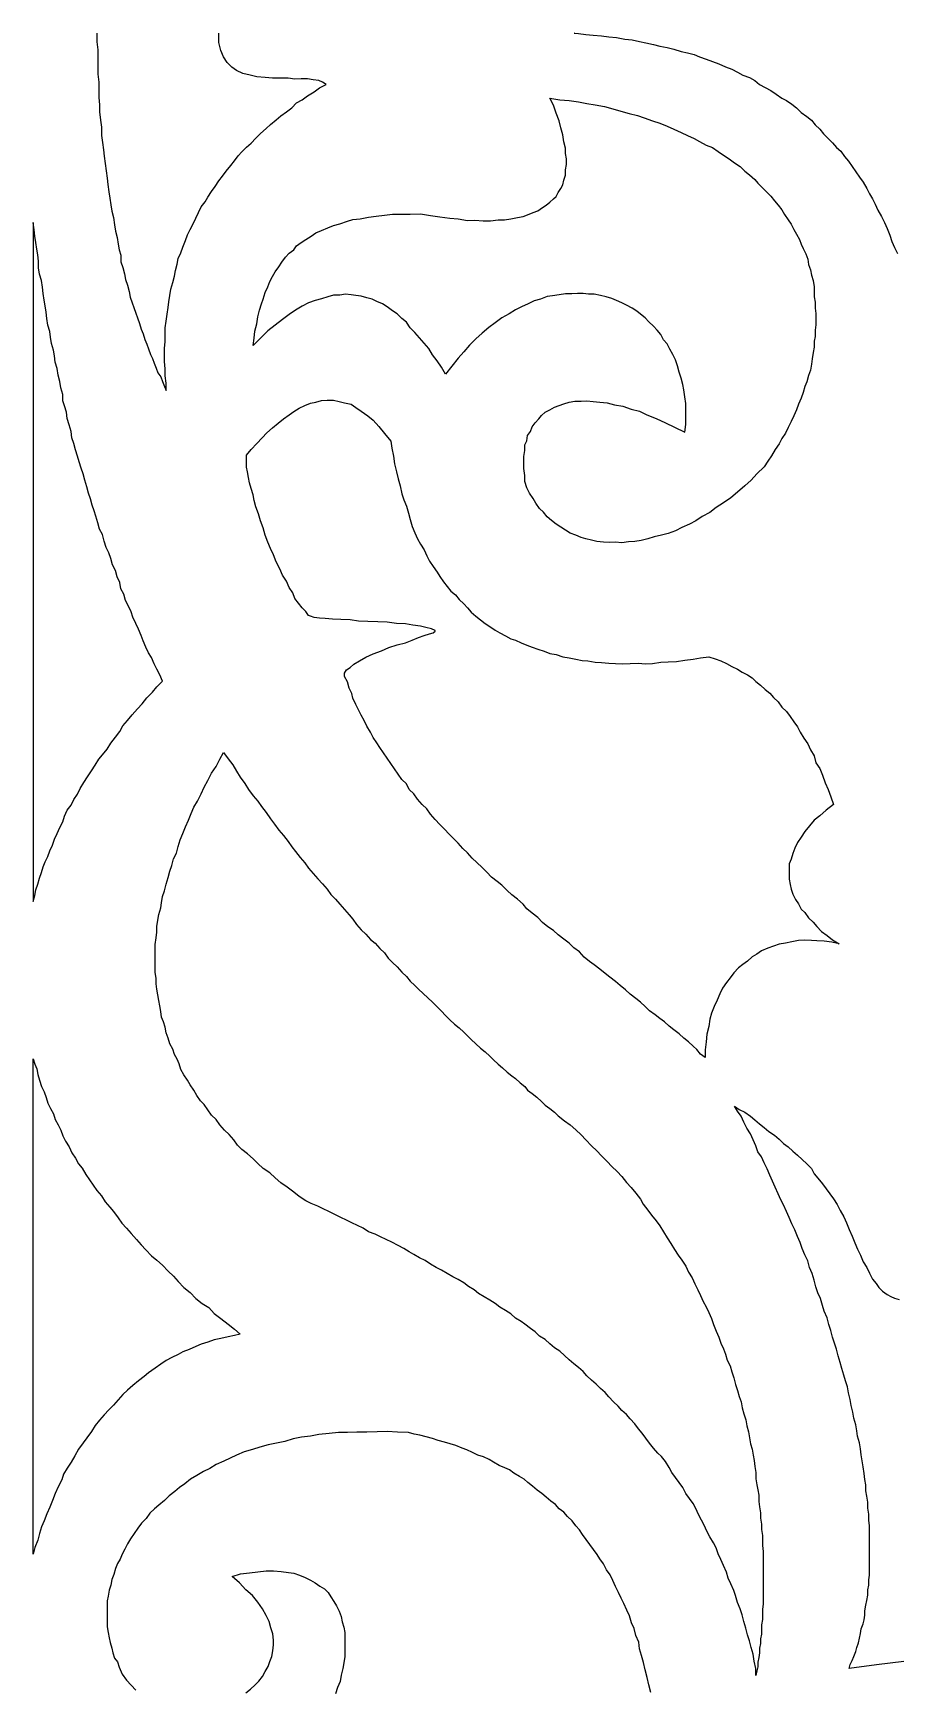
# Model space of a CAD drawing. Extents: x -550 to 550, y -550 to 550.
# Drawn here: x -480 to -450, y -57.5 to 0 of the extents above; entities that cross this region are included whole.
import ezdxf

# ---------------------------------------------------------------- set-up
doc = ezdxf.new("R2010")
doc.units = 0
doc.layers.add('LAYER_1', color=18, linetype='CONTINUOUS')

msp = doc.modelspace()

# ---------------------------------------------------------------- linework, layer by layer
at = {"layer": 'LAYER_1'}
for points in [[(-477.762, -0.003), (-477.762, -0.02), (-477.762, -0.3), (-477.73, -0.58), (-477.73, -0.832), (-477.73, -1.14), (-477.73, -1.42), (-477.698, -1.7), (-477.698, -1.952), (-477.698, -2.232), (-477.665, -2.484), (-477.665, -2.736), (-477.633, -3.016), (-477.601, -3.268), (-477.601, -3.548), (-477.569, -3.8), (-477.537, -4.051), (-477.505, -4.275), (-477.473, -4.527), (-477.441, -4.778), (-477.409, -5.03), (-477.377, -5.254), (-477.345, -5.505), (-477.312, -5.729), (-477.28, -5.952), (-477.248, -6.176), (-477.184, -6.399), (-477.152, -6.65), (-477.12, -6.873), (-477.056, -7.096), (-477.024, -7.319), (-476.992, -7.515), (-476.927, -7.709), (-476.927, -7.933), (-476.863, -8.128), (-476.799, -8.35), (-476.767, -8.545), (-476.703, -8.74), (-476.639, -8.962), (-476.606, -9.157), (-476.542, -9.352), (-476.478, -9.518), (-476.414, -9.712), (-476.35, -9.878), (-476.286, -10.073), (-476.221, -10.267), (-476.157, -10.433), (-476.093, -10.627), (-476.029, -10.793), (-475.965, -10.959), (-475.9, -11.153), (-475.836, -11.291), (-475.772, -11.456), (-475.708, -11.622), (-475.644, -11.788), (-475.547, -11.925), (-475.483, -12.091), (-475.419, -12.256), (-475.355, -12.394), (-475.355, -12.143), (-475.387, -11.893), (-475.387, -11.642), (-475.419, -11.392), (-475.419, -11.169), (-475.419, -10.946), (-475.387, -10.695), (-475.387, -10.472), (-475.387, -10.221), (-475.355, -9.997), (-475.323, -9.746), (-475.291, -9.522), (-475.259, -9.326), (-475.227, -9.103), (-475.194, -8.879), (-475.13, -8.655), (-475.066, -8.431), (-475.034, -8.236), (-474.97, -8.012), (-474.938, -7.816), (-474.842, -7.62), (-474.777, -7.424), (-474.681, -7.2), (-474.617, -7.004), (-474.521, -6.808), (-474.424, -6.612), (-474.328, -6.416), (-474.232, -6.22), (-474.136, -6.024), (-474.007, -5.856), (-473.911, -5.688), (-473.783, -5.492), (-473.654, -5.324), (-473.526, -5.128), (-473.397, -4.96), (-473.269, -4.792), (-473.109, -4.596), (-472.98, -4.429), (-472.852, -4.261), (-472.724, -4.121), (-472.563, -3.954), (-472.403, -3.814), (-472.242, -3.647), (-472.082, -3.479), (-471.889, -3.312), (-471.729, -3.172), (-471.536, -3.005), (-471.376, -2.866), (-471.183, -2.727), (-470.991, -2.587), (-470.83, -2.421), (-470.638, -2.31), (-470.445, -2.171), (-470.221, -2.032), (-470.028, -1.893), (-469.803, -1.782), (-469.932, -1.7), (-470.06, -1.645), (-470.253, -1.618), (-470.445, -1.592), (-470.67, -1.592), (-470.894, -1.593), (-471.119, -1.566), (-471.408, -1.567), (-471.665, -1.568), (-471.921, -1.541), (-472.21, -1.514), (-472.435, -1.46), (-472.691, -1.405), (-472.916, -1.295), (-473.077, -1.184), (-473.237, -1.018), (-473.365, -0.824), (-473.462, -0.602), (-473.526, -0.325), (-473.526, -0.02), (-473.526, -0.003)], [(-461.182, -0.001), (-461.187, -0.002), (-461.177, -0.003), (-461.187, -0.005), (-461.043, -0.019), (-460.786, -0.046), (-460.529, -0.073), (-460.241, -0.1), (-459.984, -0.127), (-459.727, -0.154), (-459.438, -0.207), (-459.182, -0.234), (-458.925, -0.288), (-458.7, -0.342), (-458.443, -0.395), (-458.219, -0.449), (-457.962, -0.502), (-457.737, -0.556), (-457.481, -0.636), (-457.256, -0.689), (-457.031, -0.742), (-456.839, -0.822), (-456.614, -0.902), (-456.39, -0.982), (-456.165, -1.062), (-455.94, -1.168), (-455.716, -1.248), (-455.523, -1.354), (-455.331, -1.46), (-455.106, -1.54), (-454.914, -1.646), (-454.753, -1.778), (-454.561, -1.884), (-454.368, -1.99), (-454.175, -2.122), (-453.983, -2.255), (-453.822, -2.334), (-453.63, -2.466), (-453.47, -2.598), (-453.309, -2.756), (-453.117, -2.888), (-452.956, -3.02), (-452.828, -3.178), (-452.667, -3.336), (-452.539, -3.494), (-452.378, -3.652), (-452.218, -3.81), (-452.09, -3.968), (-451.929, -4.099), (-451.801, -4.283), (-451.672, -4.441), (-451.544, -4.625), (-451.416, -4.809), (-451.287, -4.993), (-451.159, -5.177), (-451.031, -5.387), (-450.934, -5.571), (-450.838, -5.754), (-450.742, -5.938), (-450.646, -6.148), (-450.517, -6.358), (-450.421, -6.568), (-450.325, -6.778), (-450.228, -7.014), (-450.164, -7.224), (-450.068, -7.434), (-449.972, -7.643)], [(-449.747, -56.492), (-450.694, -56.611), (-451.64, -56.73), (-451.608, -56.594), (-451.544, -56.453), (-451.48, -56.313), (-451.416, -56.146), (-451.384, -56.01), (-451.319, -55.843), (-451.287, -55.68), (-451.255, -55.518), (-451.223, -55.355), (-451.159, -55.188), (-451.127, -55.052), (-451.095, -54.889), (-451.095, -54.731), (-451.063, -54.542), (-451.031, -54.379), (-450.999, -54.19), (-450.999, -54.005), (-450.966, -53.843), (-450.966, -53.658), (-450.934, -53.495), (-450.934, -53.31), (-450.934, -53.125), (-450.934, -52.94), (-450.934, -52.728), (-450.934, -52.543), (-450.934, -52.358), (-450.934, -52.147), (-450.934, -51.962), (-450.934, -51.777), (-450.966, -51.595), (-450.966, -51.384), (-450.999, -51.176), (-450.999, -50.964), (-451.031, -50.756), (-451.063, -50.575), (-451.063, -50.363), (-451.095, -50.182), (-451.127, -49.974), (-451.159, -49.739), (-451.191, -49.531), (-451.223, -49.323), (-451.255, -49.115), (-451.287, -48.907), (-451.352, -48.675), (-451.384, -48.494), (-451.416, -48.285), (-451.48, -48.054), (-451.512, -47.846), (-451.576, -47.614), (-451.608, -47.406), (-451.672, -47.174), (-451.705, -46.966), (-451.769, -46.76), (-451.833, -46.555), (-451.897, -46.323), (-451.961, -46.118), (-452.025, -45.886), (-452.09, -45.654), (-452.154, -45.448), (-452.218, -45.243), (-452.282, -45.01), (-452.346, -44.804), (-452.411, -44.572), (-452.507, -44.343), (-452.571, -44.137), (-452.635, -43.904), (-452.731, -43.701), (-452.796, -43.495), (-452.86, -43.262), (-452.924, -43.029), (-453.02, -42.826), (-453.084, -42.593), (-453.181, -42.389), (-453.277, -42.159), (-453.341, -41.953), (-453.437, -41.749), (-453.534, -41.518), (-453.63, -41.314), (-453.726, -41.084), (-453.822, -40.88), (-453.919, -40.649), (-454.015, -40.471), (-454.111, -40.267), (-454.208, -40.035), (-454.304, -39.831), (-454.4, -39.626), (-454.496, -39.395), (-454.593, -39.19), (-454.689, -38.985), (-454.817, -38.809), (-454.881, -38.601), (-454.978, -38.396), (-455.074, -38.191), (-455.202, -37.988), (-455.299, -37.783), (-455.395, -37.577), (-455.523, -37.401), (-455.62, -37.222), (-455.459, -37.342), (-455.267, -37.433), (-455.074, -37.577), (-454.914, -37.697), (-454.753, -37.844), (-454.593, -37.964), (-454.432, -38.11), (-454.24, -38.227), (-454.079, -38.374), (-453.919, -38.52), (-453.758, -38.639), (-453.598, -38.785), (-453.437, -38.931), (-453.277, -39.077), (-453.117, -39.222), (-452.956, -39.394), (-452.86, -39.572), (-452.731, -39.72), (-452.571, -39.918), (-452.443, -40.092), (-452.314, -40.266), (-452.186, -40.441), (-452.058, -40.641), (-451.961, -40.844), (-451.833, -41.071), (-451.737, -41.275), (-451.64, -41.504), (-451.544, -41.733), (-451.448, -41.963), (-451.352, -42.192), (-451.255, -42.395), (-451.159, -42.624), (-451.031, -42.823), (-450.934, -43.025), (-450.838, -43.228), (-450.71, -43.374), (-450.613, -43.523), (-450.485, -43.643), (-450.325, -43.759), (-450.196, -43.826), (-450.068, -43.893), (-449.908, -43.93)], [(-458.533, -57.566), (-458.597, -57.305), (-458.661, -57.044), (-458.725, -56.783), (-458.789, -56.522), (-458.854, -56.288), (-458.918, -56.054), (-458.95, -55.816), (-459.046, -55.585), (-459.11, -55.351), (-459.207, -55.147), (-459.271, -54.912), (-459.367, -54.708), (-459.463, -54.477), (-459.56, -54.3), (-459.656, -54.096), (-459.752, -53.891), (-459.848, -53.687), (-459.945, -53.483), (-460.073, -53.309), (-460.169, -53.104), (-460.298, -52.93), (-460.394, -52.779), (-460.522, -52.605), (-460.651, -52.43), (-460.779, -52.256), (-460.907, -52.081), (-461.004, -51.93), (-461.132, -51.782), (-461.26, -51.607), (-461.421, -51.463), (-461.549, -51.315), (-461.71, -51.197), (-461.838, -51.049), (-461.998, -50.931), (-462.159, -50.787), (-462.319, -50.669), (-462.48, -50.551), (-462.64, -50.405), (-462.801, -50.287), (-462.929, -50.165), (-463.089, -50.074), (-463.282, -49.959), (-463.442, -49.841), (-463.603, -49.776), (-463.795, -49.688), (-463.988, -49.573), (-464.148, -49.481), (-464.341, -49.393), (-464.534, -49.332), (-464.726, -49.243), (-464.919, -49.154), (-465.079, -49.09), (-465.304, -49.004), (-465.496, -48.943), (-465.689, -48.881), (-465.913, -48.823), (-466.106, -48.761), (-466.331, -48.702), (-466.555, -48.644), (-466.748, -48.609), (-466.94, -48.547), (-467.325, -48.532), (-467.678, -48.514), (-468.031, -48.523), (-468.384, -48.532), (-468.737, -48.541), (-469.058, -48.547), (-469.379, -48.553), (-469.7, -48.586), (-470.053, -48.622), (-470.342, -48.68), (-470.663, -48.713), (-470.952, -48.771), (-471.24, -48.856), (-471.529, -48.913), (-471.818, -48.971), (-472.107, -49.056), (-472.363, -49.138), (-472.652, -49.224), (-472.909, -49.334), (-473.134, -49.44), (-473.358, -49.547), (-473.615, -49.657), (-473.84, -49.792), (-474.064, -49.899), (-474.289, -50.034), (-474.514, -50.169), (-474.706, -50.328), (-474.899, -50.46), (-475.059, -50.589), (-475.252, -50.749), (-475.412, -50.905), (-475.605, -51.065), (-475.765, -51.194), (-475.925, -51.351), (-476.054, -51.532), (-476.214, -51.689), (-476.343, -51.87), (-476.471, -52.052), (-476.599, -52.234), (-476.696, -52.412), (-476.792, -52.59), (-476.888, -52.769), (-476.952, -52.943), (-477.049, -53.094), (-477.113, -53.269), (-477.177, -53.472), (-477.241, -53.647), (-477.273, -53.847), (-477.337, -54.022), (-477.37, -54.221), (-477.402, -54.393), (-477.402, -54.589), (-477.402, -54.757), (-477.402, -54.925), (-477.402, -55.121), (-477.402, -55.289), (-477.37, -55.481), (-477.337, -55.673), (-477.305, -55.837), (-477.241, -56.025), (-477.209, -56.19), (-477.145, -56.378), (-477.049, -56.506), (-476.984, -56.694), (-476.888, -56.935), (-476.728, -57.139), (-476.567, -57.316), (-476.407, -57.492)], [(-472.588, -57.585), (-472.428, -57.455), (-472.267, -57.297), (-472.139, -57.171), (-472.01, -57.017), (-471.914, -56.839), (-471.818, -56.661), (-471.754, -56.488), (-471.69, -56.314), (-471.658, -56.117), (-471.625, -55.919), (-471.625, -55.753), (-471.658, -55.536), (-471.722, -55.322), (-471.786, -55.108), (-471.882, -54.898), (-472.01, -54.664), (-472.171, -54.434), (-472.363, -54.207), (-472.588, -54.011), (-472.813, -53.759), (-473.069, -53.539), (-472.781, -53.451), (-472.46, -53.414), (-472.171, -53.382), (-471.882, -53.349), (-471.625, -53.348), (-471.369, -53.374), (-471.112, -53.4), (-470.919, -53.433), (-470.727, -53.494), (-470.534, -53.583), (-470.342, -53.671), (-470.181, -53.763), (-470.021, -53.883), (-469.86, -53.974), (-469.732, -54.097), (-469.636, -54.252), (-469.54, -54.406), (-469.443, -54.56), (-469.347, -54.741), (-469.283, -54.926), (-469.251, -55.115), (-469.187, -55.3), (-469.154, -55.489), (-469.154, -55.681), (-469.154, -55.874), (-469.154, -56.094), (-469.154, -56.314), (-469.187, -56.538), (-469.219, -56.734), (-469.283, -56.962), (-469.315, -57.186), (-469.411, -57.391), (-469.475, -57.619)]]:
    msp.add_lwpolyline(points, dxfattribs=at)
for points in [[(-465.664, -11.832), (-465.792, -11.589), (-465.953, -11.375), (-466.113, -11.16), (-466.241, -10.945), (-466.402, -10.757), (-466.562, -10.569), (-466.723, -10.381), (-466.883, -10.22), (-467.012, -10.032), (-467.172, -9.898), (-467.332, -9.737), (-467.493, -9.631), (-467.685, -9.498), (-467.846, -9.391), (-468.038, -9.313), (-468.199, -9.234), (-468.391, -9.182), (-468.584, -9.131), (-468.776, -9.108), (-468.937, -9.083), (-469.129, -9.059), (-469.322, -9.091), (-469.547, -9.095), (-469.739, -9.154), (-469.964, -9.213), (-470.188, -9.273), (-470.413, -9.36), (-470.638, -9.475), (-470.862, -9.617), (-471.087, -9.76), (-471.312, -9.931), (-471.568, -10.129), (-471.825, -10.329), (-472.082, -10.583), (-472.338, -10.838), (-472.306, -10.588), (-472.274, -10.338), (-472.21, -10.088), (-472.178, -9.838), (-472.114, -9.615), (-472.05, -9.393), (-471.986, -9.225), (-471.921, -9.003), (-471.825, -8.807), (-471.761, -8.612), (-471.665, -8.445), (-471.568, -8.277), (-471.44, -8.109), (-471.344, -7.941), (-471.215, -7.774), (-471.087, -7.633), (-470.927, -7.52), (-470.83, -7.381), (-470.67, -7.268), (-470.509, -7.155), (-470.317, -7.042), (-470.156, -6.929), (-469.964, -6.844), (-469.739, -6.758), (-469.547, -6.672), (-469.322, -6.614), (-469.065, -6.528), (-468.873, -6.47), (-468.616, -6.439), (-468.327, -6.38), (-468.07, -6.35), (-467.782, -6.318), (-467.493, -6.287), (-467.172, -6.283), (-466.883, -6.279), (-466.53, -6.274), (-466.177, -6.324), (-465.856, -6.374), (-465.503, -6.424), (-465.214, -6.447), (-464.894, -6.497), (-464.637, -6.494), (-464.348, -6.517), (-464.091, -6.513), (-463.835, -6.482), (-463.61, -6.479), (-463.385, -6.449), (-463.161, -6.392), (-462.968, -6.362), (-462.808, -6.305), (-462.615, -6.221), (-462.455, -6.165), (-462.294, -6.054), (-462.166, -5.971), (-462.038, -5.861), (-461.909, -5.751), (-461.813, -5.669), (-461.749, -5.533), (-461.652, -5.396), (-461.588, -5.26), (-461.556, -5.098), (-461.492, -4.934), (-461.492, -4.745), (-461.46, -4.555), (-461.46, -4.366), (-461.492, -4.177), (-461.492, -3.987), (-461.556, -3.772), (-461.588, -3.528), (-461.652, -3.285), (-461.717, -3.042), (-461.813, -2.772), (-461.909, -2.502), (-462.038, -2.258), (-461.685, -2.311), (-461.364, -2.336), (-461.043, -2.389), (-460.754, -2.441), (-460.465, -2.494), (-460.144, -2.546), (-459.855, -2.625), (-459.567, -2.704), (-459.278, -2.784), (-458.989, -2.863), (-458.764, -2.942), (-458.476, -3.047), (-458.219, -3.126), (-457.962, -3.232), (-457.737, -3.338), (-457.481, -3.443), (-457.256, -3.549), (-457.031, -3.654), (-456.839, -3.76), (-456.614, -3.892), (-456.39, -3.97), (-456.197, -4.102), (-456.005, -4.234), (-455.812, -4.366), (-455.62, -4.498), (-455.427, -4.629), (-455.267, -4.788), (-455.106, -4.92), (-454.914, -5.077), (-454.817, -5.21), (-454.657, -5.368), (-454.496, -5.526), (-454.368, -5.658), (-454.24, -5.816), (-454.111, -5.974), (-453.983, -6.132), (-453.887, -6.29), (-453.758, -6.475), (-453.662, -6.633), (-453.566, -6.818), (-453.47, -6.976), (-453.373, -7.16), (-453.309, -7.319), (-453.245, -7.477), (-453.149, -7.662), (-453.084, -7.846), (-453.052, -8.032), (-452.988, -8.217), (-452.956, -8.402), (-452.892, -8.587), (-452.86, -8.798), (-452.86, -8.958), (-452.86, -9.144), (-452.828, -9.329), (-452.828, -9.541), (-452.796, -9.726), (-452.796, -9.912), (-452.796, -10.124), (-452.828, -10.311), (-452.828, -10.523), (-452.86, -10.684), (-452.86, -10.896), (-452.892, -11.083), (-452.924, -11.296), (-452.956, -11.483), (-452.988, -11.696), (-453.052, -11.883), (-453.117, -12.098), (-453.181, -12.259), (-453.245, -12.473), (-453.309, -12.661), (-453.405, -12.876), (-453.47, -13.064), (-453.566, -13.28), (-453.662, -13.469), (-453.758, -13.684), (-453.855, -13.874), (-453.983, -14.064), (-454.079, -14.253), (-454.208, -14.444), (-454.336, -14.661), (-454.464, -14.851), (-454.593, -15.042), (-454.849, -15.291), (-455.042, -15.511), (-455.267, -15.705), (-455.523, -15.928), (-455.748, -16.123), (-456.005, -16.292), (-456.261, -16.462), (-456.486, -16.63), (-456.743, -16.774), (-456.967, -16.916), (-457.192, -17.031), (-457.449, -17.148), (-457.673, -17.264), (-457.93, -17.354), (-458.155, -17.416), (-458.411, -17.48), (-458.636, -17.542), (-458.861, -17.605), (-459.085, -17.64), (-459.31, -17.649), (-459.535, -17.684), (-459.759, -17.666), (-459.952, -17.674), (-460.176, -17.655), (-460.401, -17.637), (-460.594, -17.59), (-460.786, -17.544), (-460.947, -17.496), (-461.139, -17.422), (-461.332, -17.348), (-461.492, -17.246), (-461.652, -17.143), (-461.813, -17.041), (-461.973, -16.912), (-462.134, -16.782), (-462.262, -16.624), (-462.391, -16.493), (-462.519, -16.308), (-462.615, -16.149), (-462.744, -15.963), (-462.84, -15.776), (-462.904, -15.561), (-462.904, -15.344), (-462.936, -15.101), (-462.936, -14.884), (-462.936, -14.694), (-462.904, -14.476), (-462.904, -14.286), (-462.84, -14.148), (-462.808, -13.957), (-462.711, -13.819), (-462.647, -13.654), (-462.551, -13.516), (-462.423, -13.376), (-462.326, -13.265), (-462.198, -13.153), (-462.038, -13.067), (-461.877, -12.981), (-461.717, -12.923), (-461.556, -12.864), (-461.364, -12.805), (-461.171, -12.772), (-460.947, -12.766), (-460.754, -12.761), (-460.529, -12.782), (-460.305, -12.802), (-460.048, -12.822), (-459.791, -12.896), (-459.502, -12.942), (-459.214, -13.041), (-458.925, -13.114), (-458.668, -13.241), (-458.347, -13.366), (-458.026, -13.518), (-457.705, -13.669), (-457.352, -13.846), (-457.32, -13.577), (-457.32, -13.336), (-457.32, -13.095), (-457.32, -12.853), (-457.352, -12.613), (-457.384, -12.372), (-457.417, -12.186), (-457.481, -11.973), (-457.545, -11.76), (-457.609, -11.547), (-457.673, -11.334), (-457.77, -11.148), (-457.866, -10.963), (-457.962, -10.777), (-458.09, -10.646), (-458.187, -10.46), (-458.315, -10.302), (-458.443, -10.17), (-458.604, -10.012), (-458.732, -9.881), (-458.893, -9.75), (-459.021, -9.645), (-459.182, -9.54), (-459.374, -9.437), (-459.535, -9.359), (-459.727, -9.282), (-459.888, -9.205), (-460.08, -9.154), (-460.273, -9.104), (-460.497, -9.055), (-460.69, -9.059), (-460.882, -9.035), (-461.075, -9.039), (-461.267, -9.043), (-461.492, -9.047), (-461.717, -9.079), (-461.941, -9.11), (-462.134, -9.141), (-462.358, -9.227), (-462.583, -9.286), (-462.808, -9.399), (-463, -9.484), (-463.225, -9.597), (-463.45, -9.738), (-463.706, -9.879), (-463.931, -10.047), (-464.156, -10.215), (-464.38, -10.411), (-464.605, -10.606), (-464.829, -10.83), (-465.022, -11.052), (-465.214, -11.275), (-465.439, -11.553)], [(-479.975, -6.571), (-479.975, -7.552), (-479.975, -8.534), (-479.975, -9.515), (-479.975, -10.496), (-479.975, -11.477), (-479.975, -12.459), (-479.975, -13.44), (-479.975, -14.421), (-479.975, -15.402), (-479.975, -16.384), (-479.975, -17.365), (-479.975, -18.346), (-479.975, -19.328), (-479.975, -20.309), (-479.975, -21.29), (-479.975, -22.271), (-479.975, -23.253), (-479.975, -24.234), (-479.975, -25.215), (-479.975, -26.197), (-479.975, -27.178), (-479.975, -28.159), (-479.975, -29.14), (-479.975, -30.122), (-479.912, -29.921), (-479.88, -29.722), (-479.815, -29.521), (-479.751, -29.32), (-479.687, -29.119), (-479.623, -28.918), (-479.559, -28.746), (-479.462, -28.571), (-479.398, -28.371), (-479.302, -28.168), (-479.238, -27.968), (-479.142, -27.766), (-479.045, -27.563), (-478.949, -27.361), (-478.885, -27.161), (-478.789, -26.959), (-478.66, -26.784), (-478.564, -26.582), (-478.436, -26.406), (-478.339, -26.205), (-478.211, -26.001), (-478.083, -25.798), (-477.954, -25.595), (-477.826, -25.392), (-477.698, -25.189), (-477.569, -25.042), (-477.409, -24.838), (-477.28, -24.636), (-477.12, -24.431), (-476.959, -24.228), (-476.863, -24.027), (-476.703, -23.851), (-476.542, -23.648), (-476.35, -23.442), (-476.189, -23.267), (-476.029, -23.064), (-475.836, -22.859), (-475.676, -22.684), (-475.483, -22.48), (-475.58, -22.261), (-475.676, -22.071), (-475.772, -21.88), (-475.868, -21.661), (-475.965, -21.498), (-476.061, -21.307), (-476.157, -21.088), (-476.221, -20.895), (-476.318, -20.676), (-476.414, -20.485), (-476.51, -20.265), (-476.574, -20.073), (-476.671, -19.853), (-476.767, -19.689), (-476.831, -19.468), (-476.927, -19.277), (-476.959, -19.054), (-477.056, -18.862), (-477.12, -18.641), (-477.216, -18.449), (-477.28, -18.227), (-477.345, -18.034), (-477.441, -17.842), (-477.505, -17.62), (-477.569, -17.398), (-477.665, -17.206), (-477.73, -16.984), (-477.794, -16.762), (-477.858, -16.568), (-477.922, -16.374), (-477.986, -16.153), (-478.051, -15.958), (-478.115, -15.736), (-478.179, -15.514), (-478.243, -15.292), (-478.307, -15.098), (-478.371, -14.875), (-478.436, -14.681), (-478.5, -14.459), (-478.564, -14.236), (-478.628, -14.041), (-478.66, -13.818), (-478.724, -13.595), (-478.789, -13.373), (-478.821, -13.149), (-478.885, -12.926), (-478.949, -12.759), (-478.949, -12.535), (-479.013, -12.311), (-479.045, -12.088), (-479.109, -11.865), (-479.142, -11.641), (-479.206, -11.417), (-479.238, -11.193), (-479.27, -10.997), (-479.334, -10.774), (-479.366, -10.55), (-479.398, -10.354), (-479.462, -10.13), (-479.495, -9.906), (-479.527, -9.682), (-479.559, -9.458), (-479.591, -9.261), (-479.623, -9.037), (-479.655, -8.813), (-479.687, -8.588), (-479.751, -8.364), (-479.783, -8.14), (-479.783, -7.915), (-479.815, -7.69), (-479.848, -7.494), (-479.88, -7.269), (-479.912, -7.045), (-479.944, -6.82)], [(-456.646, -35.538), (-456.807, -35.417), (-456.935, -35.266), (-457.064, -35.142), (-457.224, -34.993), (-457.384, -34.872), (-457.545, -34.723), (-457.737, -34.577), (-457.898, -34.454), (-458.058, -34.305), (-458.219, -34.183), (-458.379, -34.061), (-458.572, -33.914), (-458.732, -33.764), (-458.893, -33.615), (-459.053, -33.492), (-459.246, -33.344), (-459.406, -33.194), (-459.599, -33.046), (-459.759, -32.896), (-459.952, -32.748), (-460.112, -32.625), (-460.305, -32.477), (-460.497, -32.328), (-460.658, -32.204), (-460.85, -32.056), (-461.011, -31.878), (-461.203, -31.729), (-461.364, -31.577), (-461.556, -31.428), (-461.749, -31.279), (-461.909, -31.127), (-462.102, -31.005), (-462.294, -30.855), (-462.455, -30.676), (-462.647, -30.526), (-462.84, -30.376), (-462.968, -30.222), (-463.161, -30.044), (-463.353, -29.893), (-463.514, -29.741), (-463.706, -29.563), (-463.867, -29.437), (-464.059, -29.286), (-464.22, -29.106), (-464.38, -28.952), (-464.573, -28.774), (-464.733, -28.62), (-464.894, -28.439), (-465.054, -28.285), (-465.214, -28.104), (-465.375, -27.95), (-465.535, -27.796), (-465.696, -27.614), (-465.856, -27.46), (-466.017, -27.278), (-466.177, -27.096), (-466.306, -26.912), (-466.466, -26.758), (-466.626, -26.575), (-466.755, -26.391), (-466.915, -26.236), (-467.012, -26.05), (-467.172, -25.894), (-467.3, -25.71), (-467.429, -25.525), (-467.557, -25.34), (-467.685, -25.155), (-467.814, -24.97), (-467.942, -24.785), (-468.038, -24.625), (-468.167, -24.44), (-468.263, -24.253), (-468.391, -24.04), (-468.488, -23.852), (-468.584, -23.665), (-468.68, -23.477), (-468.776, -23.29), (-468.873, -23.075), (-468.905, -22.911), (-469.001, -22.723), (-469.065, -22.506), (-469.162, -22.319), (-469.162, -22.209), (-469.097, -22.095), (-468.969, -22.007), (-468.841, -21.891), (-468.648, -21.772), (-468.423, -21.652), (-468.167, -21.53), (-467.878, -21.435), (-467.621, -21.313), (-467.332, -21.218), (-467.044, -21.15), (-466.819, -21.058), (-466.594, -20.965), (-466.402, -20.902), (-466.209, -20.839), (-466.081, -20.806), (-466.017, -20.748), (-466.017, -20.721), (-466.145, -20.672), (-466.338, -20.626), (-466.53, -20.58), (-466.787, -20.536), (-467.044, -20.493), (-467.365, -20.479), (-467.685, -20.439), (-468.006, -20.425), (-468.359, -20.413), (-468.68, -20.4), (-468.969, -20.357), (-469.29, -20.344), (-469.579, -20.329), (-469.835, -20.312), (-470.028, -20.293), (-470.221, -20.274), (-470.349, -20.224), (-470.413, -20.199), (-470.509, -20.065), (-470.638, -19.933), (-470.766, -19.773), (-470.894, -19.613), (-470.959, -19.422), (-471.087, -19.234), (-471.183, -19.017), (-471.312, -18.801), (-471.408, -18.584), (-471.536, -18.34), (-471.633, -18.095), (-471.729, -17.877), (-471.825, -17.66), (-471.921, -17.414), (-471.986, -17.167), (-472.082, -16.922), (-472.146, -16.675), (-472.242, -16.429), (-472.306, -16.21), (-472.338, -16.017), (-472.403, -15.798), (-472.467, -15.606), (-472.499, -15.413), (-472.531, -15.22), (-472.563, -15.055), (-472.563, -14.889), (-472.563, -14.75), (-472.563, -14.639), (-472.403, -14.441), (-472.21, -14.241), (-472.018, -14.041), (-471.857, -13.871), (-471.665, -13.699), (-471.472, -13.527), (-471.28, -13.384), (-471.087, -13.24), (-470.927, -13.125), (-470.734, -13.009), (-470.541, -12.921), (-470.349, -12.833), (-470.156, -12.801), (-469.964, -12.74), (-469.771, -12.735), (-469.547, -12.729), (-469.354, -12.779), (-469.162, -12.829), (-468.937, -12.877), (-468.776, -12.983), (-468.584, -13.115), (-468.359, -13.273), (-468.167, -13.433), (-467.974, -13.647), (-467.782, -13.888), (-467.557, -14.155), (-467.525, -14.401), (-467.461, -14.673), (-467.429, -14.946), (-467.365, -15.218), (-467.3, -15.463), (-467.236, -15.707), (-467.172, -15.979), (-467.108, -16.196), (-467.012, -16.411), (-466.947, -16.656), (-466.883, -16.872), (-466.819, -17.116), (-466.723, -17.332), (-466.626, -17.547), (-466.53, -17.735), (-466.402, -17.921), (-466.306, -18.136), (-466.209, -18.324), (-466.081, -18.51), (-465.953, -18.696), (-465.856, -18.856), (-465.728, -19.042), (-465.6, -19.201), (-465.471, -19.359), (-465.311, -19.489), (-465.182, -19.647), (-465.022, -19.804), (-464.894, -19.935), (-464.765, -20.093), (-464.605, -20.222), (-464.444, -20.351), (-464.284, -20.48), (-464.123, -20.582), (-463.931, -20.71), (-463.77, -20.811), (-463.578, -20.911), (-463.385, -21.011), (-463.225, -21.058), (-463.032, -21.158), (-462.84, -21.231), (-462.647, -21.303), (-462.455, -21.376), (-462.23, -21.447), (-462.038, -21.519), (-461.813, -21.563), (-461.588, -21.634), (-461.364, -21.677), (-461.139, -21.721), (-460.914, -21.764), (-460.722, -21.782), (-460.465, -21.824), (-460.241, -21.84), (-459.984, -21.855), (-459.759, -21.871), (-459.502, -21.886), (-459.246, -21.874), (-458.957, -21.86), (-458.732, -21.876), (-458.476, -21.864), (-458.187, -21.823), (-457.93, -21.811), (-457.641, -21.797), (-457.352, -21.757), (-457.064, -21.716), (-456.807, -21.677), (-456.518, -21.637), (-456.293, -21.706), (-456.101, -21.777), (-455.908, -21.875), (-455.716, -21.973), (-455.523, -22.07), (-455.363, -22.169), (-455.17, -22.267), (-455.01, -22.366), (-454.881, -22.493), (-454.721, -22.618), (-454.561, -22.77), (-454.4, -22.895), (-454.272, -23.049), (-454.111, -23.2), (-453.983, -23.38), (-453.822, -23.531), (-453.694, -23.711), (-453.566, -23.89), (-453.437, -24.07), (-453.341, -24.251), (-453.213, -24.456), (-453.084, -24.662), (-452.988, -24.869), (-452.86, -25.074), (-452.796, -25.31), (-452.667, -25.515), (-452.571, -25.748), (-452.475, -26.008), (-452.378, -26.241), (-452.282, -26.501), (-452.186, -26.76), (-452.443, -26.961), (-452.667, -27.16), (-452.86, -27.305), (-453.02, -27.5), (-453.181, -27.696), (-453.309, -27.89), (-453.437, -28.084), (-453.534, -28.276), (-453.598, -28.466), (-453.662, -28.656), (-453.726, -28.82), (-453.726, -28.98), (-453.726, -29.166), (-453.726, -29.352), (-453.694, -29.536), (-453.662, -29.694), (-453.598, -29.876), (-453.502, -30.056), (-453.405, -30.209), (-453.309, -30.388), (-453.181, -30.513), (-453.052, -30.69), (-452.892, -30.838), (-452.764, -30.989), (-452.603, -31.164), (-452.411, -31.31), (-452.218, -31.455), (-451.993, -31.599), (-452.25, -31.537), (-452.507, -31.502), (-452.764, -31.493), (-452.956, -31.48), (-453.181, -31.469), (-453.405, -31.485), (-453.63, -31.527), (-453.855, -31.569), (-454.079, -31.611), (-454.272, -31.678), (-454.464, -31.745), (-454.689, -31.84), (-454.849, -31.958), (-455.01, -32.05), (-455.17, -32.194), (-455.331, -32.312), (-455.491, -32.431), (-455.652, -32.602), (-455.78, -32.772), (-455.908, -32.941), (-456.037, -33.138), (-456.133, -33.332), (-456.229, -33.553), (-456.326, -33.774), (-456.422, -33.996), (-456.486, -34.214), (-456.518, -34.458), (-456.582, -34.73), (-456.614, -35), (-456.646, -35.271)], [(-454.881, -56.977), (-454.881, -56.737), (-454.946, -56.478), (-454.978, -56.242), (-455.042, -56.01), (-455.106, -55.778), (-455.17, -55.572), (-455.234, -55.34), (-455.299, -55.107), (-455.363, -54.875), (-455.427, -54.669), (-455.523, -54.44), (-455.587, -54.207), (-455.652, -54.028), (-455.748, -53.799), (-455.844, -53.597), (-455.908, -53.39), (-456.005, -53.161), (-456.101, -52.958), (-456.197, -52.755), (-456.261, -52.549), (-456.358, -52.373), (-456.486, -52.173), (-456.582, -51.97), (-456.679, -51.767), (-456.775, -51.59), (-456.871, -51.387), (-456.967, -51.183), (-457.064, -51.006), (-457.192, -50.833), (-457.32, -50.66), (-457.417, -50.456), (-457.545, -50.282), (-457.673, -50.108), (-457.802, -49.935), (-457.898, -49.757), (-458.026, -49.556), (-458.155, -49.382), (-458.283, -49.262), (-458.443, -49.091), (-458.572, -48.916), (-458.7, -48.742), (-458.829, -48.567), (-458.957, -48.419), (-459.085, -48.244), (-459.246, -48.073), (-459.374, -47.925), (-459.535, -47.78), (-459.663, -47.631), (-459.823, -47.486), (-459.984, -47.314), (-460.112, -47.165), (-460.273, -47.02), (-460.433, -46.874), (-460.594, -46.728), (-460.754, -46.583), (-460.882, -46.434), (-461.043, -46.288), (-461.203, -46.168), (-461.364, -46.022), (-461.524, -45.876), (-461.685, -45.729), (-461.877, -45.613), (-462.038, -45.466), (-462.198, -45.32), (-462.391, -45.203), (-462.551, -45.056), (-462.711, -44.936), (-462.904, -44.792), (-463.032, -44.696), (-463.225, -44.578), (-463.385, -44.431), (-463.578, -44.313), (-463.77, -44.196), (-463.931, -44.075), (-464.123, -43.957), (-464.316, -43.839), (-464.509, -43.721), (-464.669, -43.6), (-464.861, -43.482), (-465.022, -43.361), (-465.214, -43.242), (-465.407, -43.151), (-465.6, -43.032), (-465.792, -42.914), (-465.985, -42.822), (-466.177, -42.703), (-466.37, -42.584), (-466.562, -42.492), (-466.755, -42.373), (-466.915, -42.278), (-467.108, -42.159), (-467.3, -42.066), (-467.525, -41.949), (-467.717, -41.857), (-467.91, -41.764), (-468.103, -41.672), (-468.327, -41.582), (-468.52, -41.462), (-468.712, -41.369), (-468.905, -41.276), (-469.097, -41.183), (-469.29, -41.09), (-469.482, -40.997), (-469.707, -40.878), (-469.9, -40.785), (-470.092, -40.691), (-470.317, -40.601), (-470.509, -40.507), (-470.734, -40.361), (-470.927, -40.212), (-471.151, -40.037), (-471.376, -39.891), (-471.568, -39.713), (-471.761, -39.536), (-471.986, -39.389), (-472.178, -39.211), (-472.338, -39.058), (-472.531, -38.88), (-472.724, -38.73), (-472.884, -38.576), (-473.012, -38.393), (-473.173, -38.212), (-473.333, -38.058), (-473.494, -37.877), (-473.622, -37.692), (-473.783, -37.539), (-473.911, -37.354), (-474.039, -37.17), (-474.168, -37.041), (-474.296, -36.856), (-474.392, -36.669), (-474.521, -36.484), (-474.617, -36.325), (-474.745, -36.14), (-474.842, -35.952), (-474.906, -35.762), (-474.97, -35.6), (-475.066, -35.44), (-475.13, -35.25), (-475.227, -35.062), (-475.291, -34.871), (-475.355, -34.681), (-475.387, -34.488), (-475.451, -34.298), (-475.515, -34.135), (-475.547, -33.942), (-475.58, -33.749), (-475.612, -33.556), (-475.644, -33.363), (-475.676, -33.171), (-475.708, -32.978), (-475.708, -32.782), (-475.74, -32.589), (-475.74, -32.394), (-475.74, -32.199), (-475.74, -32.004), (-475.74, -31.808), (-475.74, -31.613), (-475.708, -31.388), (-475.676, -31.19), (-475.676, -30.995), (-475.644, -30.77), (-475.612, -30.573), (-475.547, -30.346), (-475.515, -30.176), (-475.483, -29.951), (-475.419, -29.752), (-475.355, -29.525), (-475.291, -29.298), (-475.227, -29.071), (-475.162, -28.872), (-475.098, -28.646), (-475.002, -28.445), (-474.938, -28.218), (-474.874, -27.992), (-474.777, -27.763), (-474.681, -27.535), (-474.585, -27.307), (-474.489, -27.079), (-474.392, -26.851), (-474.264, -26.649), (-474.136, -26.391), (-474.039, -26.164), (-473.911, -25.934), (-473.783, -25.677), (-473.622, -25.447), (-473.494, -25.19), (-473.365, -24.961), (-473.205, -25.174), (-473.044, -25.388), (-472.916, -25.603), (-472.788, -25.817), (-472.627, -26.03), (-472.499, -26.245), (-472.338, -26.457), (-472.178, -26.642), (-472.05, -26.829), (-471.889, -27.041), (-471.729, -27.253), (-471.6, -27.439), (-471.44, -27.651), (-471.28, -27.835), (-471.119, -28.047), (-470.991, -28.232), (-470.862, -28.39), (-470.702, -28.601), (-470.541, -28.785), (-470.413, -28.97), (-470.253, -29.153), (-470.092, -29.336), (-469.932, -29.519), (-469.771, -29.702), (-469.643, -29.886), (-469.482, -30.041), (-469.322, -30.223), (-469.162, -30.406), (-469.001, -30.588), (-468.873, -30.744), (-468.744, -30.928), (-468.584, -31.11), (-468.423, -31.264), (-468.263, -31.446), (-468.103, -31.572), (-467.942, -31.753), (-467.782, -31.907), (-467.653, -32.09), (-467.493, -32.244), (-467.332, -32.397), (-467.172, -32.578), (-467.012, -32.731), (-466.883, -32.886), (-466.723, -33.039), (-466.594, -33.166), (-466.434, -33.319), (-466.273, -33.472), (-466.113, -33.624), (-465.953, -33.777), (-465.792, -33.929), (-465.664, -34.083), (-465.503, -34.235), (-465.343, -34.387), (-465.182, -34.512), (-465.022, -34.663), (-464.894, -34.79), (-464.765, -34.917), (-464.605, -35.068), (-464.444, -35.219), (-464.284, -35.343), (-464.123, -35.494), (-463.995, -35.621), (-463.835, -35.771), (-463.674, -35.895), (-463.514, -36.046), (-463.353, -36.169), (-463.225, -36.268), (-463.064, -36.418), (-462.904, -36.541), (-462.808, -36.669), (-462.647, -36.792), (-462.487, -36.915), (-462.326, -37.065), (-462.198, -37.19), (-462.038, -37.312), (-461.877, -37.435), (-461.749, -37.56), (-461.524, -37.731), (-461.332, -37.878), (-461.139, -38.051), (-460.947, -38.224), (-460.786, -38.4), (-460.594, -38.6), (-460.401, -38.773), (-460.241, -38.948), (-460.048, -39.148), (-459.888, -39.323), (-459.695, -39.495), (-459.535, -39.67), (-459.374, -39.871), (-459.214, -40.046), (-459.053, -40.247), (-458.893, -40.448), (-458.796, -40.628), (-458.636, -40.829), (-458.508, -41.006), (-458.347, -41.207), (-458.219, -41.383), (-458.09, -41.586), (-457.962, -41.79), (-457.834, -41.993), (-457.705, -42.196), (-457.577, -42.398), (-457.449, -42.574), (-457.32, -42.777), (-457.224, -42.982), (-457.096, -43.185), (-456.999, -43.39), (-456.903, -43.595), (-456.807, -43.8), (-456.711, -44.005), (-456.614, -44.183), (-456.518, -44.388), (-456.422, -44.593), (-456.358, -44.8), (-456.261, -45.032), (-456.165, -45.236), (-456.101, -45.444), (-456.005, -45.648), (-455.94, -45.829), (-455.876, -46.036), (-455.78, -46.24), (-455.716, -46.447), (-455.652, -46.655), (-455.587, -46.888), (-455.523, -47.096), (-455.459, -47.302), (-455.395, -47.483), (-455.363, -47.693), (-455.299, -47.9), (-455.234, -48.107), (-455.202, -48.317), (-455.138, -48.523), (-455.106, -48.733), (-455.074, -48.943), (-455.01, -49.123), (-454.978, -49.333), (-454.946, -49.516), (-454.914, -49.726), (-454.881, -49.936), (-454.881, -50.15), (-454.849, -50.359), (-454.817, -50.542), (-454.785, -50.726), (-454.785, -50.939), (-454.753, -51.122), (-454.721, -51.332), (-454.721, -51.518), (-454.689, -51.728), (-454.689, -51.914), (-454.657, -52.124), (-454.657, -52.284), (-454.657, -52.471), (-454.625, -52.68), (-454.625, -52.867), (-454.625, -53.053), (-454.625, -53.24), (-454.625, -53.426), (-454.625, -53.613), (-454.625, -53.8), (-454.625, -53.96), (-454.625, -54.146), (-454.625, -54.333), (-454.625, -54.493), (-454.657, -54.683), (-454.657, -54.87), (-454.657, -55.03), (-454.689, -55.22), (-454.689, -55.38), (-454.689, -55.54), (-454.721, -55.704), (-454.721, -55.864), (-454.753, -56.028), (-454.753, -56.188), (-454.785, -56.352), (-454.817, -56.516), (-454.817, -56.676), (-454.849, -56.813)], [(-479.975, -35.581), (-479.912, -35.773), (-479.848, -35.937), (-479.815, -36.132), (-479.751, -36.324), (-479.687, -36.544), (-479.591, -36.733), (-479.527, -36.925), (-479.462, -37.117), (-479.366, -37.306), (-479.27, -37.496), (-479.206, -37.687), (-479.109, -37.876), (-479.013, -38.065), (-478.949, -38.257), (-478.853, -38.446), (-478.724, -38.632), (-478.628, -38.849), (-478.5, -39.035), (-478.404, -39.223), (-478.275, -39.381), (-478.147, -39.594), (-478.018, -39.78), (-477.89, -39.965), (-477.762, -40.151), (-477.601, -40.333), (-477.473, -40.546), (-477.312, -40.729), (-477.184, -40.886), (-477.024, -41.096), (-476.895, -41.28), (-476.735, -41.462), (-476.574, -41.644), (-476.382, -41.85), (-476.221, -42.032), (-476.061, -42.213), (-475.868, -42.419), (-475.676, -42.569), (-475.483, -42.747), (-475.291, -42.953), (-475.098, -43.13), (-474.938, -43.311), (-474.745, -43.516), (-474.521, -43.69), (-474.328, -43.895), (-474.103, -44.069), (-473.879, -44.214), (-473.686, -44.419), (-473.462, -44.592), (-473.205, -44.79), (-472.98, -44.962), (-472.788, -45.138), (-472.98, -45.184), (-473.205, -45.233), (-473.462, -45.286), (-473.686, -45.335), (-473.911, -45.412), (-474.136, -45.489), (-474.328, -45.563), (-474.553, -45.668), (-474.777, -45.746), (-474.938, -45.845), (-475.162, -45.95), (-475.355, -46.052), (-475.547, -46.182), (-475.74, -46.313), (-475.965, -46.474), (-476.125, -46.601), (-476.318, -46.76), (-476.51, -46.918), (-476.703, -47.077), (-476.863, -47.233), (-477.024, -47.416), (-477.184, -47.6), (-477.345, -47.756), (-477.505, -47.94), (-477.665, -48.124), (-477.826, -48.309), (-477.954, -48.518), (-478.115, -48.73), (-478.243, -48.912), (-478.404, -49.124), (-478.532, -49.362), (-478.66, -49.572), (-478.789, -49.781), (-478.917, -49.991), (-478.981, -50.195), (-479.109, -50.433), (-479.206, -50.668), (-479.302, -50.903), (-479.398, -51.138), (-479.495, -51.373), (-479.591, -51.608), (-479.687, -51.816), (-479.751, -52.047), (-479.815, -52.28), (-479.912, -52.543), (-479.975, -52.774), (-479.975, -51.819), (-479.975, -50.863), (-479.975, -49.908), (-479.975, -48.953), (-479.975, -47.998), (-479.975, -47.043), (-479.975, -46.088), (-479.975, -45.133), (-479.975, -44.177), (-479.975, -43.222), (-479.975, -42.267), (-479.975, -41.312), (-479.975, -40.357), (-479.975, -39.402), (-479.975, -38.446), (-479.975, -37.491), (-479.975, -36.536)]]:
    msp.add_lwpolyline(points, close=True, dxfattribs=at)

doc.saveas('drawing.dxf')
